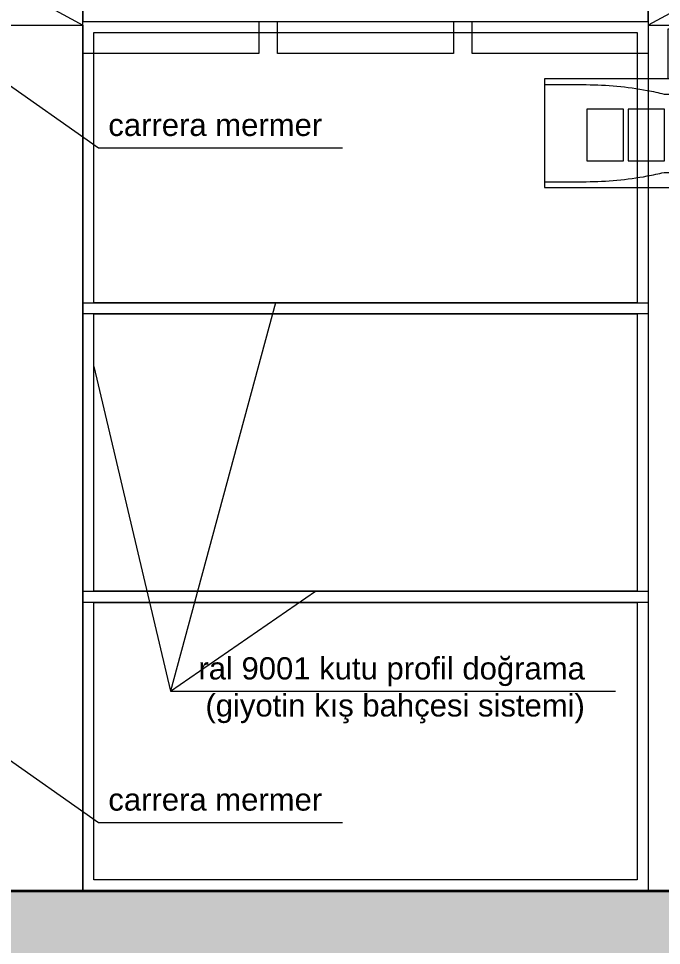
# Model space of a CAD drawing. Header units: millimetres. Extents: x 54215 to 67697, y 23496 to 56611.
# Drawn here: x 56084 to 56257.6, y 25258.6 to 25508.9 of the extents above; entities that cross this region are included whole.
import ezdxf

# ---------------------------------------------------------------- set-up
doc = ezdxf.new("R2010")
doc.units = ezdxf.units.MM
doc.layers.add('no3_doğrama gorunus', color=7, linetype='Continuous', lineweight=0, true_color=0x004d4d)
doc.layers.add('no3_tefriş ön ince', color=7, linetype='Continuous', lineweight=18, true_color=0x8c1aff)
for name, color, linetype, lineweight in [('no3_duvar kaplama', 8, 'Continuous', 0), ('no3_duvar mevcut', 4, 'Continuous', 35), ('no3_elektrik işaretleri', 10, 'Continuous', 0), ('no3_kutuprofil kesit', 74, 'Continuous', 18), ('no3_yazı duvar', 152, 'Continuous', 0)]:
    doc.layers.add(name, color=color, linetype=linetype, lineweight=lineweight)
doc.styles.get("Standard").update_dxf_attribs({"font": 'arial.ttf'})

# ---------------------------------------------------------------- blocks, each defined once
blk = doc.blocks.new('are6bk')
blk.add_lwpolyline([(57039.08, 26913.6), (57039.08, 26927), (57029.22, 26927), (57029.22, 26913.6)])
for points in [[(56995.9, 26884.2), (57071.5, 26884.2), (57071.5, 26913.6), (56995.9, 26913.6)], [(57007.37, 26891.41), (57017.23, 26891.41), (57017.23, 26905.34), (57007.37, 26905.34)], [(57018.49, 26891.41), (57028.35, 26891.41), (57028.35, 26905.34), (57018.49, 26905.34)], [(57029.8, 26891.41), (57039.66, 26891.41), (57039.66, 26905.34), (57029.8, 26905.34)], [(57040.74, 26891.41), (57050.6, 26891.41), (57050.6, 26905.34), (57040.74, 26905.34)], [(57051.77, 26891.41), (57061.63, 26891.41), (57061.63, 26905.34), (57051.77, 26905.34)]]:
    blk.add_lwpolyline(points, close=True)
for points in [[(56995.9, 26912), (57007.19, 26912, -0.046816), (57023.69, 26910.45, -0.013036), (57028.21, 26909.47), (57033.7, 26909.47)], [(57071.5, 26912), (57060.2, 26912, 0.046816), (57043.7, 26910.45, 0.013036), (57039.18, 26909.47), (57033.7, 26909.47)], [(56995.9, 26885.8), (57007.19, 26885.8, 0.046816), (57023.69, 26887.34, 0.013036), (57028.21, 26888.32), (57033.7, 26888.32)], [(57071.5, 26885.8), (57060.2, 26885.8, -0.046816), (57043.7, 26887.34, -0.013036), (57039.18, 26888.32), (57033.7, 26888.32)]]:
    blk.add_lwpolyline(points, format="xyb")

msp = doc.modelspace()

# ---------------------------------------------------------------- hatches: boundary and pattern name
at = {"layer": 'no3_duvar kaplama'}
h = msp.add_hatch(dxfattribs=at)
h.set_pattern_fill('JIS_STN_2.5', color=256, scale=3)
h.set_pattern_definition([(45, (42770.561, 4300.2), (-5.3033009, 5.3033009), []), (45, (42775.856, 4300.2), (-5.3033009, 5.3033009), [3.6, -1.5])])
h.paths.add_polyline_path([(55956.146, 25905.278), (55956.146, 25859.778), (55987.067, 25859.778), (55987.067, 25819.778), (56047.401, 25819.778), (56047.401, 25805.278), (56547.401, 25805.278), (56547.401, 25905.278)])
h.paths.add_polyline_path([(55956.146, 25264.778), (55956.146, 25223.278), (56817.127, 25223.278), (56817.127, 25233.278), (56718.901, 25233.278), (56718.901, 25238.278), (56688.901, 25238.278), (56688.901, 25255.778), (56658.901, 25255.778), (56658.901, 25273.278), (56037.401, 25273.278), (56037.401, 25264.778)])

# ---------------------------------------------------------------- linework, layer by layer
at = {"layer": 'no3_doğrama gorunus'}
for points in [[(56254.068, 25429.15), (56101.401, 25429.15), (56101.401, 25508.086), (56254.068, 25508.086)], [(56251.068, 25432.15), (56104.401, 25432.15), (56104.401, 25505.086), (56251.068, 25505.086)], [(56254.068, 25351.214), (56101.401, 25351.214), (56101.401, 25432.15), (56254.068, 25432.15)], [(56251.068, 25354.214), (56104.401, 25354.214), (56104.401, 25429.15), (56251.068, 25429.15)], [(56254.068, 25273.278), (56101.401, 25273.278), (56101.401, 25354.214), (56254.068, 25354.214)], [(56251.068, 25276.278), (56104.401, 25276.278), (56104.401, 25351.214), (56251.068, 25351.214)]]:
    msp.add_lwpolyline(points, close=True, dxfattribs=at)
at = {"layer": 'no3_duvar kaplama'}
for points in [[(56101.401, 25508.086), (56148.957, 25508.086), (56148.957, 25499.466), (56101.401, 25499.466)], [(56153.957, 25508.086), (56201.512, 25508.086), (56201.512, 25499.466), (56153.957, 25499.466)], [(56206.512, 25508.086), (56254.068, 25508.086), (56254.068, 25499.466), (56206.512, 25499.466)]]:
    msp.add_lwpolyline(points, close=True, dxfattribs=at)
at = {"layer": 'no3_duvar mevcut'}
msp.add_line((56658.901, 25273.278), (56037.401, 25273.278), dxfattribs=at)
at = {"layer": 'no3_kutuprofil kesit'}
for p, q in [((56079.401, 25519.086), (56101.401, 25507.086)), ((56276.068, 25519.086), (56254.068, 25507.086))]:
    msp.add_line(p, q, dxfattribs=at)
for points in [[(56101.401, 25519.086), (56079.401, 25519.086), (56079.401, 25507.086), (56101.401, 25507.086)], [(56276.068, 25519.086), (56254.068, 25519.086), (56254.068, 25507.086), (56276.068, 25507.086)], [(56254.068, 25518.086), (56101.401, 25518.086), (56101.401, 25508.086), (56254.068, 25508.086)]]:
    msp.add_lwpolyline(points, close=True, dxfattribs=at)
at = {"layer": 'no3_tefriş ön ince'}
for p, q in [((56101.401, 25507.086), (56101.401, 25273.278)), ((56254.068, 25507.086), (56254.068, 25273.278))]:
    msp.add_line(p, q, dxfattribs=at)
at = {"layer": 'no3_yazı duvar'}
for points in [[(56078.405, 25493.086), (56105.6, 25473.992), (56171.536, 25473.992)], [(56153.399, 25432.15), (56125.075, 25327.268), (56245.202, 25327.268)], [(56104.401, 25414.875), (56125.075, 25327.268), (56164.229, 25354.214)], [(56078.405, 25310.904), (56105.6, 25291.81), (56171.536, 25291.81)]]:
    msp.add_lwpolyline(points, dxfattribs=at)

# ---------------------------------------------------------------- block references
at = {"layer": 'no3_elektrik işaretleri'}
msp.add_blockref('are6bk', (-769.866, -1420.974), dxfattribs=at)

# ---------------------------------------------------------------- texts
at = {"layer": 'no3_yazı duvar', "char_height": 6, "width": 108.02303, "attachment_point": 3}
for s, insert in [(' carrera mermer', (56166.027, 25483.164)), (' ral 9001 kutu profil doğrama\\P(giyotin kış bahçesi sistemi)', (56236.967, 25336.4)), (' carrera mermer', (56166.027, 25300.982))]:
    msp.add_mtext(s, dxfattribs=dict(at, insert=insert))

doc.saveas('drawing.dxf')
